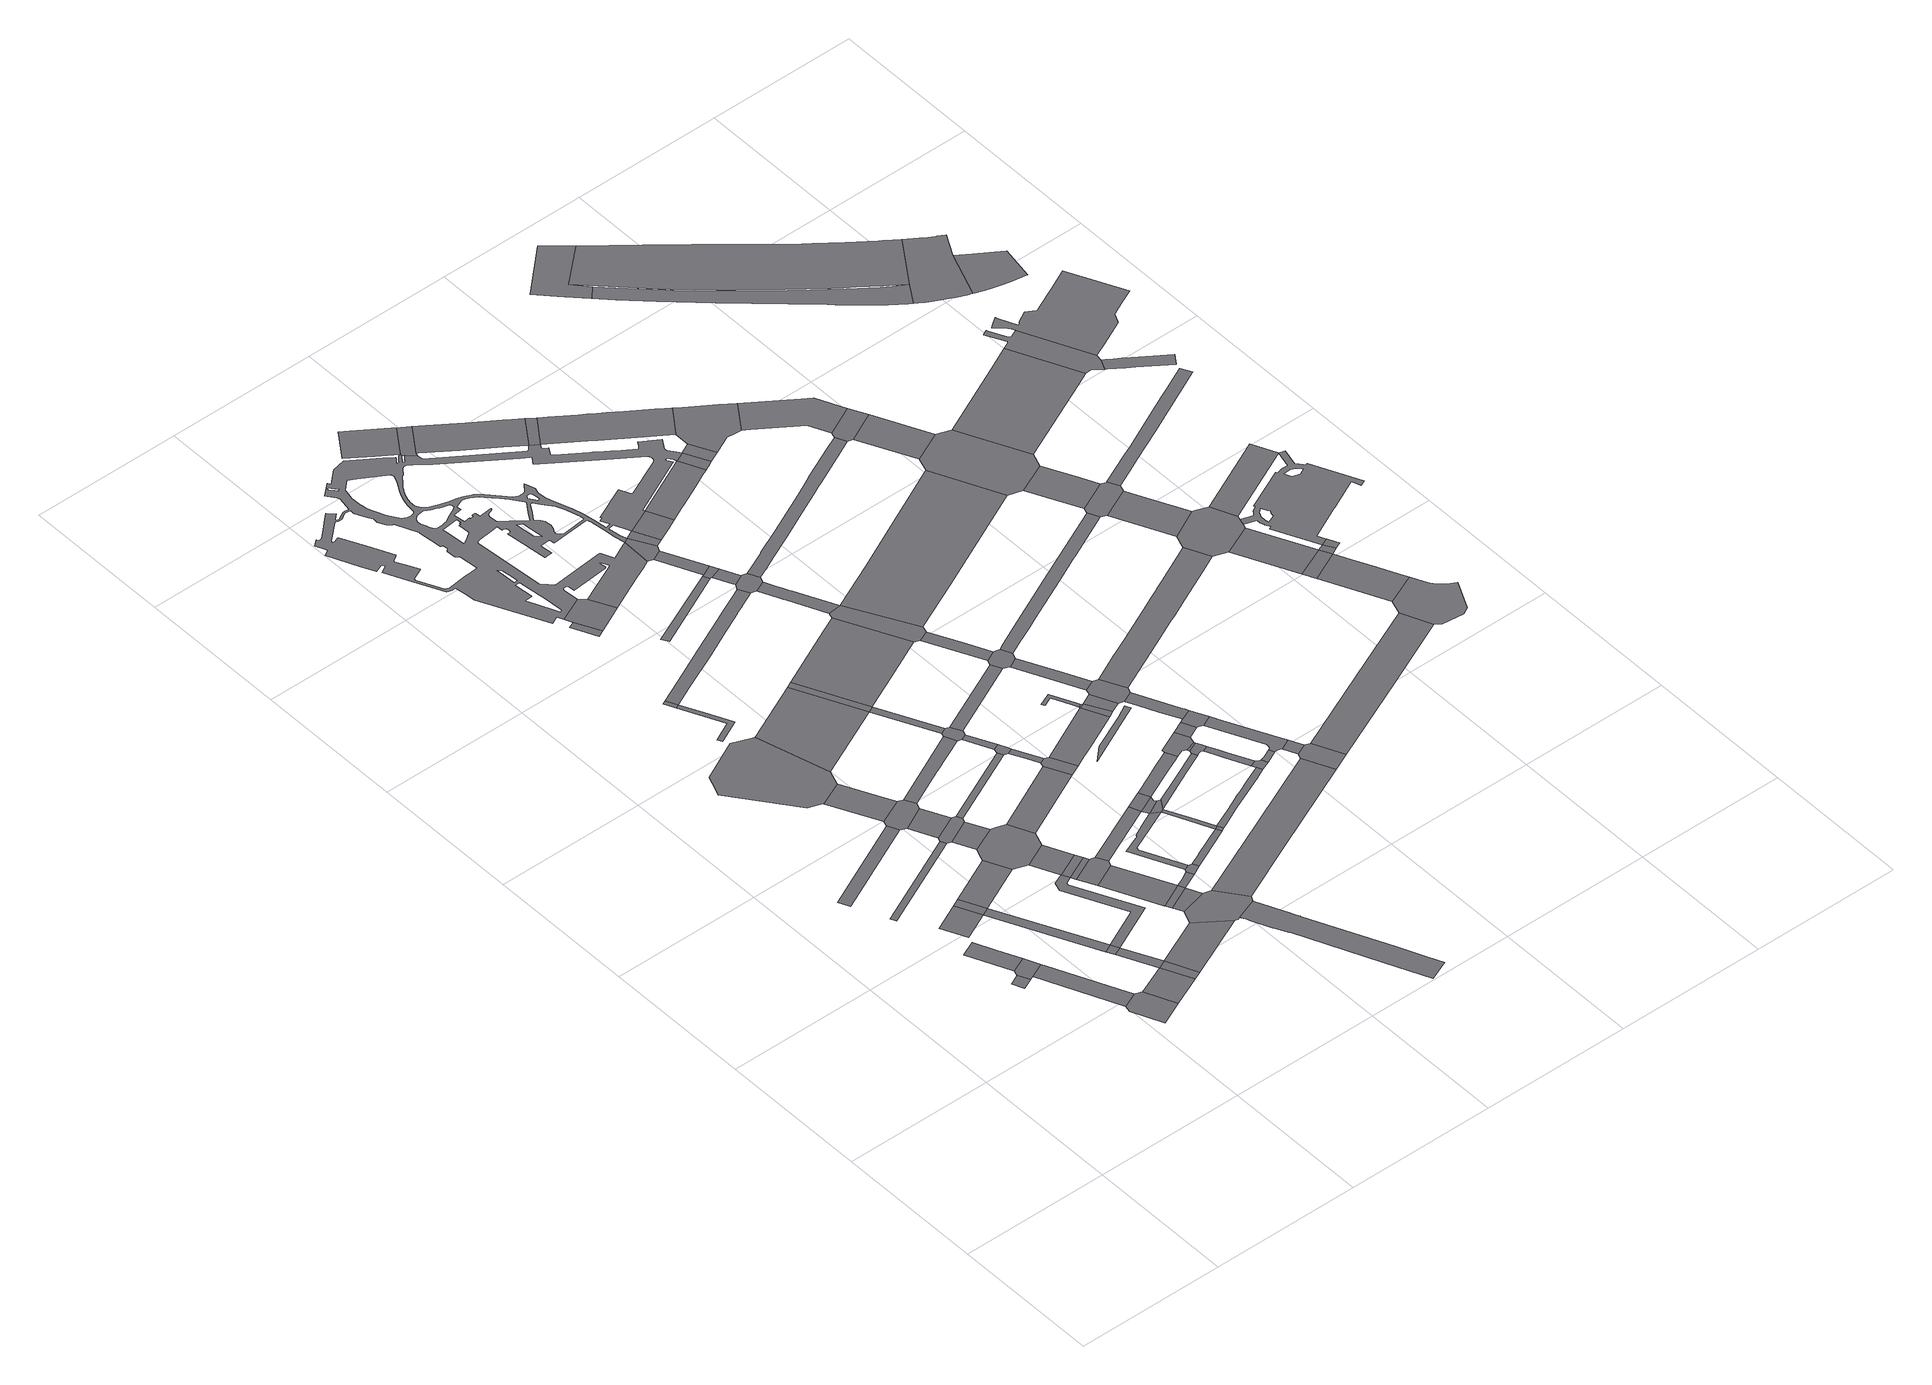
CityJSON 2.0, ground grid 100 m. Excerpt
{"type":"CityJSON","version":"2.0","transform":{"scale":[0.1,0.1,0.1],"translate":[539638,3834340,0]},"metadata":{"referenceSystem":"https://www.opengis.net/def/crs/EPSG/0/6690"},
"CityObjects":{
"road1":{"type":"Road","attributes":{"RoadStructureAttribute.sectionType":"1"},"geometry":[{"type":"MultiSurface","lod":"1","boundaries":[[[0,1,2,3]]]}]},
"road2":{"type":"Road","attributes":{"RoadStructureAttribute.sectionType":"1"},"geometry":[{"type":"MultiSurface","lod":"1","boundaries":[[[4,5,6,7,8]]]}]},
"road3":{"type":"Road","geometry":[{"type":"MultiSurface","lod":"1","boundaries":[[[8,7,9,10,0,3,11,12]]]}]},
"road4":{"type":"Road","attributes":{"RoadStructureAttribute.sectionType":"1"},"geometry":[{"type":"MultiSurface","lod":"1","boundaries":[[[13,14,12,11,15,16]]]}]},
"road5":{"type":"Road","geometry":[{"type":"MultiSurface","lod":"1","boundaries":[[[16,15,17,18,19,20]]]}]},
"road6":{"type":"Road","attributes":{"RoadStructureAttribute.sectionType":"1"},"geometry":[{"type":"MultiSurface","lod":"1","boundaries":[[[21,22,23,24,25]]]}]},
"road7":{"type":"Road","attributes":{"RoadStructureAttribute.sectionType":"1"},"geometry":[{"type":"MultiSurface","lod":"1","boundaries":[[[26,27,28,29,30,31,32]]]}]},
"road8":{"type":"Road","geometry":[{"type":"MultiSurface","lod":"1","boundaries":[[[33,21,25,34]]]}]},
"road9":{"type":"Road","attributes":{"RoadStructureAttribute.sectionType":"1"},"geometry":[{"type":"MultiSurface","lod":"1","boundaries":[[[35,36,37,38]]]}]},
"road10":{"type":"Road","attributes":{"RoadStructureAttribute.sectionType":"1"},"geometry":[{"type":"MultiSurface","lod":"1","boundaries":[[[39,20,19,40]]]}]},
"road11":{"type":"Road","attributes":{"RoadStructureAttribute.sectionType":"1"},"geometry":[{"type":"MultiSurface","lod":"1","boundaries":[[[34,25,41,42]]]}]},
"road12":{"type":"Road","geometry":[{"type":"MultiSurface","lod":"1","boundaries":[[[42,41,43,44]]]}]},
"road13":{"type":"Road","attributes":{"RoadStructureAttribute.sectionType":"1"},"geometry":[{"type":"MultiSurface","lod":"1","boundaries":[[[44,43,39,45]]]}]},
"road14":{"type":"Road","geometry":[{"type":"MultiSurface","lod":"1","boundaries":[[[45,39,40,46]]]}]},
"road15":{"type":"Road","attributes":{"RoadStructureAttribute.sectionType":"1"},"geometry":[{"type":"MultiSurface","lod":"1","boundaries":[[[47,33,34,48]]]}]},
"road16":{"type":"Road","geometry":[{"type":"MultiSurface","lod":"1","boundaries":[[[49,50,51,52,53,54,55,56,57,58,59]]]}]},
"road17":{"type":"Road","attributes":{"RoadStructureAttribute.sectionType":"1"},"geometry":[{"type":"MultiSurface","lod":"1","boundaries":[[[60,61,56,55,62,63]]]}]},
"road18":{"type":"Road","attributes":{"RoadStructureAttribute.sectionType":"1"},"geometry":[{"type":"MultiSurface","lod":"1","boundaries":[[[64,65,66,67,42,44,68,69,70,71]]]}]},
"road19":{"type":"Road","geometry":[{"type":"MultiSurface","lod":"1","boundaries":[[[63,62,26,32,72,73,74,75]]]}]},
"road20":{"type":"Road","attributes":{"RoadStructureAttribute.sectionType":"1"},"geometry":[{"type":"MultiSurface","lod":"1","boundaries":[[[76,45,46,77]]]}]},
"road21":{"type":"Road","attributes":{"RoadStructureAttribute.sectionType":"1"},"geometry":[{"type":"MultiSurface","lod":"1","boundaries":[[[73,72,78,79]]]}]},
"road22":{"type":"Road","geometry":[{"type":"MultiSurface","lod":"1","boundaries":[[[79,78,35,38,80,81,82,83]]]}]},
"road23":{"type":"Road","geometry":[{"type":"MultiSurface","lod":"1","boundaries":[[[84,85,86,87,88]]]}]},
"road24":{"type":"Road","attributes":{"RoadStructureAttribute.sectionType":"1"},"geometry":[{"type":"MultiSurface","lod":"1","boundaries":[[[81,80,89,90]]]}]},
"road25":{"type":"Road","attributes":{"RoadStructureAttribute.sectionType":"1"},"geometry":[{"type":"MultiSurface","lod":"1","boundaries":[[[91,92,93,94,95,88,87,96,97,98]]]}]},
"road26":{"type":"Road","geometry":[{"type":"MultiSurface","lod":"1","boundaries":[[[99,90,89,100,101,47,48,102,103,104,105]]]}]},
"road27":{"type":"Road","attributes":{"RoadStructureAttribute.sectionType":"1"},"geometry":[{"type":"MultiSurface","lod":"1","boundaries":[[[103,102,64,106]]]}]},
"road28":{"type":"Road","geometry":[{"type":"MultiSurface","lod":"1","boundaries":[[[106,64,71,107]]]}]},
"road29":{"type":"Road","attributes":{"RoadStructureAttribute.sectionType":"1"},"geometry":[{"type":"MultiSurface","lod":"1","boundaries":[[[107,71,108,109]]]}]},
"road30":{"type":"Road","geometry":[{"type":"MultiSurface","lod":"1","boundaries":[[[109,108,110,111,112,113,114,115,116]]]}]},
"road31":{"type":"Road","attributes":{"RoadStructureAttribute.sectionType":"1"},"geometry":[{"type":"MultiSurface","lod":"1","boundaries":[[[113,112,111,110,117,118,119]]]}]},
"road32":{"type":"Road","geometry":[{"type":"MultiSurface","lod":"1","boundaries":[[[119,118,120,121]]]}]},
"road33":{"type":"Road","attributes":{"RoadStructureAttribute.sectionType":"1"},"geometry":[{"type":"MultiSurface","lod":"1","boundaries":[[[121,120,122,123]]]}]},
"road34":{"type":"Road","geometry":[{"type":"MultiSurface","lod":"1","boundaries":[[[123,122,76,77,124,125,126,127,128,129]]]}]},
"road35":{"type":"Road","geometry":[{"type":"MultiSurface","lod":"1","boundaries":[[[130,131,132,133]]]}]},
"road36":{"type":"Road","attributes":{"function":"2","RoadStructureAttribute.sectionType":"1"},"geometry":[{"type":"MultiSurface","lod":"1","boundaries":[[[134,59,58,135]]]}]},
"road37":{"type":"Road","attributes":{"RoadStructureAttribute.sectionType":"1"},"geometry":[{"type":"MultiSurface","lod":"1","boundaries":[[[136,137,75,74,138,139,140]]]}]},
"road38":{"type":"Road","attributes":{"RoadStructureAttribute.sectionType":"1"},"geometry":[{"type":"MultiSurface","lod":"1","boundaries":[[[141,142,119,121,143]]]}]},
"road39":{"type":"Road","attributes":{"RoadStructureAttribute.sectionType":"1"},"geometry":[{"type":"MultiSurface","lod":"1","boundaries":[[[144,83,82,145]]]}]},
"road40":{"type":"Road","geometry":[{"type":"MultiSurface","lod":"1","boundaries":[[[146,147,130,133,148,149,150]]]}]},
"road41":{"type":"Road","attributes":{"RoadStructureAttribute.sectionType":"1"},"geometry":[{"type":"MultiSurface","lod":"1","boundaries":[[[151,152,153,154,155,156,157,158,159,160,161,162,163,164,165,166,167,168,169,170,171,126,125]]]}]},
"road42":{"type":"Road","geometry":[{"type":"MultiSurface","lod":"1","boundaries":[[[172,173,141,143,174,175]]]}]},
"road43":{"type":"Road","attributes":{"RoadStructureAttribute.sectionType":"1"},"geometry":[{"type":"MultiSurface","lod":"1","boundaries":[[[176,105,104,177]]]}]},
"road44":{"type":"Road","attributes":{"RoadStructureAttribute.sectionType":"1"},"geometry":[{"type":"MultiSurface","lod":"1","boundaries":[[[178,116,115,179,180]]]}]},
"road45":{"type":"Road","attributes":{"RoadStructureAttribute.sectionType":"1"},"geometry":[{"type":"MultiSurface","lod":"1","boundaries":[[[181,182,183,184,185,186,173,172,187,188,189,190,191]]]}]},
"road46":{"type":"Road","attributes":{"RoadStructureAttribute.sectionType":"1"},"geometry":[{"type":"MultiSurface","lod":"1","boundaries":[[[192,193,194,195,196,197,198,199,84,88,200,201,202,203,204,205,206,207,208,209,210]]]}]},
"road47":{"type":"Road","geometry":[{"type":"MultiSurface","lod":"1","boundaries":[[[211,134,135,212]]]}]},
"road48":{"type":"Road","attributes":{"RoadStructureAttribute.sectionType":"1"},"geometry":[{"type":"MultiSurface","lod":"1","boundaries":[[[212,135,213,214]]]}]},
"road49":{"type":"Road","attributes":{"RoadStructureAttribute.sectionType":"1"},"geometry":[{"type":"MultiSurface","lod":"1","boundaries":[[[215,216,217,175,174,218,219]]]}]},
"road50":{"type":"Road","geometry":[{"type":"MultiSurface","lod":"1","boundaries":[[[220,214,213,221,136,140,222,223,224,225,226,227]]]}]},
"road51":{"type":"Road","attributes":{"RoadStructureAttribute.sectionType":"1"},"geometry":[{"type":"MultiSurface","lod":"1","boundaries":[[[224,223,228,229]]]}]},
"road52":{"type":"Road","geometry":[{"type":"MultiSurface","lod":"1","boundaries":[[[230,229,228,144,145,231,232]]]}]},
"road53":{"type":"Road","attributes":{"RoadStructureAttribute.sectionType":"1"},"geometry":[{"type":"MultiSurface","lod":"1","boundaries":[[[233,234,235,236]]]}]},
"road54":{"type":"Road","attributes":{"RoadStructureAttribute.sectionType":"1"},"geometry":[{"type":"MultiSurface","lod":"1","boundaries":[[[237,232,231,238,239,240,241]]]}]},
"road55":{"type":"Road","geometry":[{"type":"MultiSurface","lod":"1","boundaries":[[[242,243,244,178,180,245]]]}]},
"road56":{"type":"Road","attributes":{"RoadStructureAttribute.sectionType":"1"},"geometry":[{"type":"MultiSurface","lod":"1","boundaries":[[[246,245,180,181,247]]]}]},
"road57":{"type":"Road","geometry":[{"type":"MultiSurface","lod":"1","boundaries":[[[241,240,176,177,248,249]]]}]},
"road58":{"type":"Road","geometry":[{"type":"MultiSurface","lod":"1","boundaries":[[[247,181,191,250,251]]]}]},
"road59":{"type":"Road","attributes":{"RoadStructureAttribute.sectionType":"1"},"geometry":[{"type":"MultiSurface","lod":"1","boundaries":[[[252,250,191,253,254,215,255]]]}]},
"road60":{"type":"Road","geometry":[{"type":"MultiSurface","lod":"1","boundaries":[[[255,215,219,256]]]}]},
"road61":{"type":"Road","attributes":{"function":"2","RoadStructureAttribute.sectionType":"1"},"geometry":[{"type":"MultiSurface","lod":"1","boundaries":[[[257,258,211,212,259,260,261]]]}]},
"road62":{"type":"Road","attributes":{"RoadStructureAttribute.sectionType":"1"},"geometry":[{"type":"MultiSurface","lod":"1","boundaries":[[[262,263,264,265,266,267,268,269,270,271,272,273,274,275,276,277,278,279,280,281,282,283,284,285,286,287,288,289,290,291,292,293,294,295,296,297,298,299,300,301,302,303,304,305,306,307,308,309,310,311,312,313,314,315,316,317,318,319,320,321,322,323,324,325,326,327,328,329,330,331,332,333,334,335,336,337,338,339,340,341,342,343,344,345,346,347,348,349,350,351,352,353,354,355,356,357,358,359,360,361,362,363,364,365,366,367,368,369,370,371,372,373,147,146,374,375,376,377,378,379,380,381,382,383,384,385,386,387,388,150,149,389,390,391,392,393],[394,395,396,397,398,399,400,401,402,403],[404,405,406,407,408,409,410,411,412,413,414,415],[416,417,418,419,420,421,422,423],[424,425,426,427,428,429,430,431,432],[433,434,435,436,437,438,439,440,441,442,443,444,445,446],[447,448,449,450,451,452,453,454,455,456,457,458,459,460,461],[462,463,464,465,466,467,468,469,470,471,472,473,474,475,476,477,478,479,480,481,482,483,484,485],[486,487,488,489,490,491,492,493,494,495,496,497,498,499,500,501,502,503,504,505,506,507],[508,509,510,511,512,513,514,515,516,517,518,519,520,521,522,523,524,525,526,527,528,529,530,531,532,533,534,535,536,537,538,539,540,541,542,543,544],[545,546,547,548,549,550,551,552,553,554,555,556,557,558,559,560,561,562,563,564,565,566,567,568,569,570,571,572,573],[574,575,576,577,578,579,580,581,582,583,584,585,586,587,588,589,590,591,592,593,594,595,596,597,598,599,600,601,602,603,604,605,606,607,608,609,610,611,612,613,614,615,616,617,618],[619,620,621,622,623,624,625,626,627,628,629,630,631,632,633,634,635,636,637,638,639,640,641,642,643,644,645,646,647,648,649,650,651,652,653,654,655,393],[656,657,658,659,660,661,662,663,664,665,666,667,668,669,670,671,672,673,674,675,676,677,678,679,680,681,682,683,684,685,686,687,688,689,690,691,692,693,694,695,696,697,698,699,700,701,702,703,704,705,706,707,708,709,710,711,712,713,714,715,716,717,718,719,720,721]]]}]},
"road63":{"type":"Road","attributes":{"RoadStructureAttribute.sectionType":"1"},"geometry":[{"type":"MultiSurface","lod":"1","boundaries":[[[722,723,724,725,726,317,727]]]}]},
"road64":{"type":"Road","attributes":{"RoadStructureAttribute.sectionType":"1"},"geometry":[{"type":"MultiSurface","lod":"1","boundaries":[[[728,729,129,128,730,731]]]}]},
"road65":{"type":"Road","attributes":{"RoadStructureAttribute.sectionType":"1"},"geometry":[{"type":"MultiSurface","lod":"1","boundaries":[[[732,227,226,733]]]}]},
"road66":{"type":"Road","attributes":{"RoadStructureAttribute.sectionType":"1"},"geometry":[{"type":"MultiSurface","lod":"1","boundaries":[[[734,735,736,242,245,737,738,739]]]}]},
"road67":{"type":"Road","geometry":[{"type":"MultiSurface","lod":"1","boundaries":[[[262,393,392,740,741,742]]]}]},
"road68":{"type":"Road","attributes":{"RoadStructureAttribute.sectionType":"1"},"geometry":[{"type":"MultiSurface","lod":"1","boundaries":[[[743,744,251,250,745,746,747]]]}]},
"road69":{"type":"Road","attributes":{"RoadStructureAttribute.sectionType":"1"},"geometry":[{"type":"MultiSurface","lod":"1","boundaries":[[[748,249,248,749,750,751,752]]]}]},
"road70":{"type":"Road","attributes":{"RoadStructureAttribute.sectionType":"1"},"geometry":[{"type":"MultiSurface","lod":"1","boundaries":[[[753,741,740,754,755,756]]]}]},
"road71":{"type":"Road","geometry":[{"type":"MultiSurface","lod":"1","boundaries":[[[727,317,316,302,301,757,758,759]]]}]},
"road72":{"type":"Road","geometry":[{"type":"MultiSurface","lod":"1","boundaries":[[[756,755,233,236,760,761]]]}]},
"road73":{"type":"Road","attributes":{"RoadStructureAttribute.sectionType":"1"},"geometry":[{"type":"MultiSurface","lod":"1","boundaries":[[[762,761,760,763,764,765]]]}]},
"road74":{"type":"Road","geometry":[{"type":"MultiSurface","lod":"1","boundaries":[[[266,262,742,766]]]}]},
"road75":{"type":"Road","geometry":[{"type":"MultiSurface","lod":"1","boundaries":[[[767,765,764,192,210,768,769,770,771,772]]]}]},
"road76":{"type":"Road","attributes":{"RoadStructureAttribute.sectionType":"1"},"geometry":[{"type":"MultiSurface","lod":"1","boundaries":[[[773,774,775,776,777,778,255,256,779,780,781,782]]]}]},
"road77":{"type":"Road","attributes":{"RoadStructureAttribute.sectionType":"1"},"geometry":[{"type":"MultiSurface","lod":"1","boundaries":[[[783,784,785,786,787,788,789,769,768,790,791,792,793,794]]]}]},
"road78":{"type":"Road","attributes":{"RoadStructureAttribute.sectionType":"1"},"geometry":[{"type":"MultiSurface","lod":"1","boundaries":[[[795,796,797,798,799,800]]]}]},
"road79":{"type":"Road","geometry":[{"type":"MultiSurface","lod":"1","boundaries":[[[267,266,766,801,802]]]}]},
"road80":{"type":"Road","attributes":{"RoadStructureAttribute.sectionType":"1"},"geometry":[{"type":"MultiSurface","lod":"1","boundaries":[[[803,804,805,806,807,808,809,810]]]}]},
"road81":{"type":"Road","geometry":[{"type":"MultiSurface","lod":"1","boundaries":[[[794,793,811,812,257,261,813,814,815,816,817]]]}]},
"road82":{"type":"Road","attributes":{"RoadStructureAttribute.sectionType":"1"},"geometry":[{"type":"MultiSurface","lod":"1","boundaries":[[[818,819,820,821,810,809,822,823,824,825,826]]]}]},
"road83":{"type":"Road","attributes":{"RoadStructureAttribute.sectionType":"1"},"geometry":[{"type":"MultiSurface","lod":"1","boundaries":[[[827,828,829,830,759,758,831,832,833,834,295,835]]]}]},
"road84":{"type":"Road","attributes":{"RoadStructureAttribute.sectionType":"1"},"geometry":[{"type":"MultiSurface","lod":"1","boundaries":[[[836,826,748,752,837]]]}]},
"road85":{"type":"Road","geometry":[{"type":"MultiSurface","lod":"1","boundaries":[[[838,839,734,739,840,841,842,843,844]]]}]},
"road86":{"type":"Road","attributes":{"RoadStructureAttribute.sectionType":"1"},"geometry":[{"type":"MultiSurface","lod":"1","boundaries":[[[845,815,814,846,847]]]}]},
"road87":{"type":"Road","attributes":{"RoadStructureAttribute.sectionType":"1"},"geometry":[{"type":"MultiSurface","lod":"1","boundaries":[[[843,842,848,849]]]}]},
"road88":{"type":"Road","geometry":[{"type":"MultiSurface","lod":"1","boundaries":[[[850,849,848,743,747,851,852,853,854]]]}]},
"road89":{"type":"Road","attributes":{"RoadStructureAttribute.sectionType":"1"},"geometry":[{"type":"MultiSurface","lod":"1","boundaries":[[[855,836,837,856]]]}]},
"road90":{"type":"Road","geometry":[{"type":"MultiSurface","lod":"1","boundaries":[[[857,858,847,846,859,860,861,732,733,862,863,864,865,866,867,868]]]}]},
"road91":{"type":"Road","attributes":{"RoadStructureAttribute.sectionType":"1"},"geometry":[{"type":"MultiSurface","lod":"1","boundaries":[[[869,870,854,853,871,872,873,874]]]}]},
"road92":{"type":"Road","attributes":{"RoadStructureAttribute.sectionType":"1"},"geometry":[{"type":"MultiSurface","lod":"1","boundaries":[[[875,864,863,876,877,878,879]]]}]},
"road93":{"type":"Road","geometry":[{"type":"MultiSurface","lod":"1","boundaries":[[[880,881,874,873,773,782,882,883]]]}]},
"road94":{"type":"Road","attributes":{"RoadStructureAttribute.sectionType":"1"},"geometry":[{"type":"MultiSurface","lod":"1","boundaries":[[[884,838,844,885]]]}]},
"road95":{"type":"Road","geometry":[{"type":"MultiSurface","lod":"1","boundaries":[[[879,878,886,855,856,887,888,889,890]]]}]},
"road96":{"type":"Road","attributes":{"RoadStructureAttribute.sectionType":"1"},"geometry":[{"type":"MultiSurface","lod":"1","boundaries":[[[891,892,883,882,893,894]]]}]},
"road97":{"type":"Road","attributes":{"RoadStructureAttribute.sectionType":"1"},"geometry":[{"type":"MultiSurface","lod":"1","boundaries":[[[895,896,897,888,887,898,899,900,901]]]}]},
"road98":{"type":"Road","geometry":[{"type":"MultiSurface","lod":"1","boundaries":[[[835,295,294,902]]]}]},
"road99":{"type":"Road","geometry":[{"type":"MultiSurface","lod":"1","boundaries":[[[903,901,900,884,885,904,905,906]]]}]},
"road100":{"type":"Road","attributes":{"RoadStructureAttribute.sectionType":"1"},"geometry":[{"type":"MultiSurface","lod":"1","boundaries":[[[274,907,267,802,908,909,910,911,912,913]]]}]},
"road101":{"type":"Road","attributes":{"RoadStructureAttribute.sectionType":"1"},"geometry":[{"type":"MultiSurface","lod":"1","boundaries":[[[914,915,916,906,905,917,918,919,891,894,920,921,922,923]]]}]},
"road102":{"type":"Road","geometry":[{"type":"MultiSurface","lod":"1","boundaries":[[[924,923,922,921,925,926]]]}]},
"road103":{"type":"Road","geometry":[{"type":"MultiSurface","lod":"1","boundaries":[[[926,925,728,731,927,928,929]]]}]},
"road104":{"type":"Road","attributes":{"RoadStructureAttribute.sectionType":"1"},"geometry":[{"type":"MultiSurface","lod":"1","boundaries":[[[930,931,932,933,934,935,936,937,938,902,294,939,940,941,942,943,944]]]}]},
"road105":{"type":"Road","attributes":{"RoadStructureAttribute.sectionType":"1"},"geometry":[{"type":"MultiSurface","lod":"1","boundaries":[[[945,946,947,948,949,950,951,952,953,954,955,772,771,956,957,958,959,960,961,962,963,964,965]]]}]},
"road106":{"type":"Road","geometry":[{"type":"MultiSurface","lod":"1","boundaries":[[[275,274,913,966,967,968]]]}]},
"road107":{"type":"Road","attributes":{"RoadStructureAttribute.sectionType":"1"},"geometry":[{"type":"MultiSurface","lod":"1","boundaries":[[[969,275,968,970]]]}]},
"road108":{"type":"Road","attributes":{"function":"2","RoadStructureAttribute.sectionType":"1"},"geometry":[{"type":"MultiSurface","lod":"1","boundaries":[[[971,972,973,974,794,817,975,976,977,978]]]}]},
"road109":{"type":"Road","attributes":{"RoadStructureAttribute.sectionType":"1"},"geometry":[{"type":"MultiSurface","lod":"1","boundaries":[[[979,980,981,982,983,868,867,984,985,986,987,988,989,990,991,992,993]]]}]},
"road110":{"type":"Road","attributes":{"RoadStructureAttribute.sectionType":"1"},"geometry":[{"type":"MultiSurface","lod":"1","boundaries":[[[994,995,996,997,998,999,1000,1001,1002,1003,890,889,1004,1005,1006,1007,1008,1009,1010]]]}]},
"road111":{"type":"Road","geometry":[{"type":"MultiSurface","lod":"1","boundaries":[[[1011,1012,1013,944,943,1014,1015,969,970,1016,1017,1018,1019,1020]]]}]},
"road112":{"type":"Road","attributes":{"RoadStructureAttribute.sectionType":"1"},"geometry":[{"type":"MultiSurface","lod":"1","boundaries":[[[1021,1022,929,928,1023,1024]]]}]},
"road113":{"type":"Road","attributes":{"RoadStructureAttribute.sectionType":"1"},"geometry":[{"type":"MultiSurface","lod":"1","boundaries":[[[1025,1026,1020,1019,1027,1028,1029,1030]]]}]},
"road114":{"type":"Road","geometry":[{"type":"MultiSurface","lod":"1","boundaries":[[[1030,1029,1031,945,965,1032,1033,1034]]]}]},
"road115":{"type":"Road","attributes":{"RoadStructureAttribute.sectionType":"1"},"geometry":[{"type":"MultiSurface","lod":"1","boundaries":[[[1034,1033,1035,1036]]]}]},
"road116":{"type":"Road","geometry":[{"type":"MultiSurface","lod":"1","boundaries":[[[1036,1035,971,978,1037,1038,1039,1040,1041]]]}]},
"road117":{"type":"Road","geometry":[{"type":"MultiSurface","lod":"1","boundaries":[[[1042,1043,1044,1045,1046,1047,1048,1049,1050,1051,1052]]]}]},
"road118":{"type":"Road","attributes":{"function":"3","RoadStructureAttribute.sectionType":"1"},"geometry":[{"type":"MultiSurface","lod":"1","boundaries":[[[1053,1038,1037,1054,1055,1056]]]}]},
"road119":{"type":"Road","geometry":[{"type":"MultiSurface","lod":"1","boundaries":[[[1057,1058,1056,1055,1059,1060,979,993,1061,1062,1063,1064,1065,1066,1067]]]}]},
"road120":{"type":"Road","attributes":{"function":"3","RoadStructureAttribute.sectionType":"1"},"geometry":[{"type":"MultiSurface","lod":"1","boundaries":[[[1068,1069,1070,1063,1062,1071,1072]]]}]},
"road121":{"type":"Road","geometry":[{"type":"MultiSurface","lod":"1","boundaries":[[[1073,1074,1072,1071,1075,1076,994,1010,1077,1078,1079,1080,1081,1082,1083]]]}]},
"road122":{"type":"Road","attributes":{"function":"3","RoadStructureAttribute.sectionType":"1"},"geometry":[{"type":"MultiSurface","lod":"1","boundaries":[[[1078,1077,1084,1085]]]}]},
"road123":{"type":"Road","geometry":[{"type":"MultiSurface","lod":"1","boundaries":[[[1085,1084,1086,1087,1088,1089]]]}]},
"road124":{"type":"Road","attributes":{"function":"3","RoadStructureAttribute.sectionType":"1"},"geometry":[{"type":"MultiSurface","lod":"1","boundaries":[[[1090,1091,1092,1093,1089,1088,1094,1095]]]}]},
"road125":{"type":"Road","geometry":[{"type":"MultiSurface","lod":"1","boundaries":[[[1096,1097,1098,1099,1095,1094,1021,1024,1100,1101,1102,1103]]]}]},
"road126":{"type":"Road","attributes":{"RoadStructureAttribute.sectionType":"1"},"geometry":[{"type":"MultiSurface","lod":"1","boundaries":[[[1104,1085,1089,1105]]]}]},
"road127":{"type":"Road","attributes":{"function":"1","RoadStructureAttribute.sectionType":"7"},"geometry":[{"type":"MultiSurface","lod":"1","boundaries":[[[1106,1107,1108,1109,1110,1111,1112,1113,1114,1115,1116,1117,1118,1119,1120,1121,1049,1048,1122,1123,1124,1125,1126,1127,1128,1129,1130,1131,1132,1133,1134,1135,1136,1137,1138]]]}]},
"road128":{"type":"Road","geometry":[{"type":"MultiSurface","lod":"1","boundaries":[[[1139,1104,1105,1140]]]}]},
"road129":{"type":"Road","attributes":{"function":"2","RoadStructureAttribute.sectionType":"1"},"geometry":[{"type":"MultiSurface","lod":"1","boundaries":[[[1141,1142,1041,1040,1039,1143,1144,1145]]]}]},
"road130":{"type":"Road","attributes":{"function":"1","RoadStructureAttribute.sectionType":"7"},"geometry":[{"type":"MultiSurface","lod":"1","boundaries":[[[1146,1147,1148,1149,1150,1151,1152,1153,1154,1155,1156,1157,1158,1159,1052,1051,1160,1161,1162,1163,1164,1165,1166,1167,1168,1169,1170,1171,1172,1173,1174,1175,1176,1177,1178,1179,1180,1138,1181]]]}]},
"road131":{"type":"Road","attributes":{"RoadStructureAttribute.sectionType":"1"},"geometry":[{"type":"MultiSurface","lod":"1","boundaries":[[[1182,1183,1083,1082,1184]]]}]},
"road132":{"type":"Road","geometry":[{"type":"MultiSurface","lod":"1","boundaries":[[[1185,1186,1187,1188,1189,1190,1191,1192,1193,1194,1195,1196,1197,1198,1184,1199,1200,1201,1202,1203,1204,1205,1206,1207,1208,1209,1210,1211,1212,1213,1081,1080,1214,1215,1216,1217,1218,1219,1104,1139,1220,1221],[1222,1223,1224,1225,1226,1227,1228,1229],[1230,1231,1232,1233,1234,1235,1236,1237,1238,1239,1240,1241]]]}]},
"road133":{"type":"Road","attributes":{"RoadStructureAttribute.sectionType":"1"},"geometry":[{"type":"MultiSurface","lod":"1","boundaries":[[[1242,1243,1244,1245,1246,1247,1067,1066,1248,1249,1250,1251]]]}]},
"road134":{"type":"Road","geometry":[{"type":"MultiSurface","lod":"1","boundaries":[[[1252,1253,1254,1255,1256,1257,1258,1259,1260,1261,1262,1263,1264,1265,1141,1145,1266,1267,1268,1269,1270]]]}]},
"road135":{"type":"Road","attributes":{"RoadStructureAttribute.sectionType":"1"},"geometry":[{"type":"MultiSurface","lod":"1","boundaries":[[[1271,1272,1273,1274,1275,1268,1267,1276,1277,1278,1279,1280,1281]]]}]},
"road136":{"type":"Road","geometry":[{"type":"MultiSurface","lod":"1","boundaries":[[[1282,1283,1284,1285,1286,1181,1138,1137,1287,1288,1289,1290,1291,1292,1293,1294,1295,1296,1297,1298,1299,1300]]]}]},
"road137":{"type":"Road","geometry":[{"type":"MultiSurface","lod":"1","boundaries":[[[1301,1302,1303,1304,1305,1306,1307,1308,1309,1310,1311,1312,1313,1314,1315,1316,1317,1318,1319,1320,1321,1322,1323,1324,1325,1326,1327,1270,1269,1328,1329,1330,1331,1332,1333,1334,1335,1336]]]}]},
"road138":{"type":"Road","geometry":[{"type":"MultiSurface","lod":"1","boundaries":[[[1337,1338,1299,1298,1339,1340,1341,1342,1343,1344,1345,1346,1347,1348,1349]]]}]}
},
"vertices":[
[706,1553,0],[635,1520,0],[669,1445,0],[741,1478,0],
[748,1793,0],[689,1922,0],[587,1874,0],[717,1590,0],[819,1637,0],
[715,1585,0],[713,1577,0],[764,1489,0],[865,1535,0],
[1040,1153,0],[874,1516,0],[1002,963,0],[1105,1009,0],
[990,916,0],[1081,715,0],[1242,788,0],[1151,988,0],
[807,2218,0],[624,2130,0],[703,1967,0],[783,2005,0],[885,2055,0],
[948,2960,0],[578,2782,0],[331,2664,0],[366,2592,0],[592,2700,0],[612,2710,0],[983,2886,0],
[860,2243,0],[938,2080,0],
[1094,2669,0],[466,2368,0],[485,2333,0],[1112,2631,0],
[1352,1079,0],[1443,878,0],
[1210,1375,0],[1264,1401,0],
[1235,1323,0],[1288,1348,0],
[1408,1104,0],
[1498,903,0],
[1172,2394,0],[1251,2231,0],
[724,4045,0],[454,3913,0],[415,3813,0],[399,3771,0],[707,3364,0],[800,3331,0],[801,3329,0],[963,3405,0],[964,3408,0],[997,3503,0],[863,3993,0],
[1091,3142,0],[978,3376,0],[960,2998,0],[1124,3075,0],
[1432,2017,0],[1360,1986,0],[1341,1926,0],[1532,1530,0],[1612,1503,0],[1405,1928,0],[1409,1944,0],[1456,1968,0],
[1022,2869,0],[1183,2952,0],[1197,2991,0],[1162,3062,0],
[1720,1246,0],[1927,1098,0],
[1105,2698,0],[1267,2775,0],
[1140,2624,0],[1301,2702,0],[1315,2730,0],[1297,2766,0],
[677,4550,0],[662,4543,0],[649,4537,0],[683,4465,0],[711,4478,0],
[1207,2484,0],[1371,2561,0],
[856,4162,0],[859,4164,0],[858,4166,0],[820,4246,0],[777,4335,0],[819,4181,0],[689,4118,0],[703,4088,0],
[1416,2547,0],[1190,2440,0],[1189,2438,0],[1345,2199,0],[1508,2276,0],[1542,2371,0],[1467,2531,0],
[1594,2094,0],
[1618,2045,0],
[1471,1935,0],[1634,2012,0],
[1529,1816,0],[1565,1833,0],[1567,1834,0],[1692,1894,0],[1705,1929,0],[1706,1930,0],[1670,2003,0],
[1705,1448,0],[1706,1446,0],[1869,1524,0],
[1726,1404,0],[1889,1482,0],
[1757,1339,0],[1936,1384,0],
[1945,1092,0],[1965,1101,0],[2107,1152,0],[2107,1154,0],[2123,1187,0],[1989,1369,0],
[704,5377,0],[660,5356,0],[739,5194,0],[783,5215,0],
[1269,4187,0],[1485,3736,0],
[1671,3307,0],[1422,3187,0],[1452,3113,0],[1456,3115,0],[1705,3233,0],
[1979,1576,0],[1922,1548,0],[1999,1534,0],
[1811,3013,0],[1830,2975,0],
[845,5503,0],[681,5425,0],[915,5279,0],[966,5304,0],[890,5466,0],
[1969,1091,0],[1982,1064,0],[1985,1057,0],[1991,1043,0],[2049,914,0],[2052,909,0],[2093,824,0],[2095,826,0],[2339,285,0],[2461,9,0],[2551,49,0],[2594,68,0],[2550,166,0],[2472,345,0],[2227,885,0],[2230,886,0],[2216,911,0],[2194,959,0],[2186,977,0],[2121,1119,0],[2113,1139,0],
[2026,1609,0],[1989,1598,0],[2067,1567,0],[2049,1606,0],
[1935,2759,0],[2012,2598,0],
[2080,2192,0],[2110,2118,0],[2113,2120,0],
[2136,2075,0],[2036,2026,0],[1962,1990,0],[1960,1978,0],[1833,1924,0],[1834,1922,0],[1893,1890,0],[1895,1900,0],[1896,1907,0],[2053,1980,0],[2194,2045,0],
[1578,4979,0],[1538,4960,0],[1491,4938,0],[1417,4903,0],[1392,4891,0],[1326,4860,0],[1083,4744,0],[894,4653,0],[842,4540,0],[1105,4664,0],[1308,4762,0],[1403,4807,0],[1427,4819,0],[1436,4823,0],[1461,4835,0],[1509,4858,0],[1525,4866,0],[1573,4888,0],[1617,4909,0],
[1308,4206,0],[1524,3755,0],
[1679,3335,0],[1718,3353,0],
[2335,1737,0],[2128,1642,0],[2126,1641,0],[2129,1597,0],[2351,1702,0],
[1744,3343,0],[1671,3308,0],[1707,3232,0],[1733,3225,0],[1770,3240,0],[1780,3267,0],[1781,3272,0],[1746,3343,0],
[1819,3044,0],[1856,3061,0],
[1885,2999,0],[1856,2967,0],[1892,2985,0],
[1502,5189,0],[986,4950,0],[1014,4905,0],[1521,5148,0],
[1915,2936,0],[1879,2919,0],[1903,2870,0],[1942,2787,0],[1979,2804,0],
[2196,2246,0],[2177,2237,0],[2169,2234,0],[2229,2174,0],
[2222,2145,0],[2232,2127,0],
[2085,2633,0],[2008,2794,0],
[2214,2055,0],[2257,2120,0],
[2285,1902,0],[2264,1892,0],[2328,1751,0],[2355,1752,0],
[2373,1713,0],
[1829,4454,0],[1723,4405,0],[1541,3763,0],[1758,3867,0],[2048,4006,0],
[1384,5701,0],[1368,5748,0],[1355,5826,0],[1394,5836,0],[1443,5730,0],[1606,5807,0],[1600,5821,0],[1988,6007,0],[1965,6044,0],[1967,6054,0],[1982,6052,0],[2002,6022,0],[2010,6000,0],[2074,6031,0],[2044,6073,0],[2022,6105,0],[2019,6123,0],[2061,6188,0],[1943,6261,0],[1928,6236,0],[1911,6214,0],[1803,6288,0],[1782,6302,0],[1722,6344,0],[1699,6362,0],[1684,6371,0],[1520,6487,0],[1508,6498,0],[1505,6505,0],[1532,6550,0],[1507,6570,0],[1500,6579,0],[1516,6603,0],[1462,6640,0],[1437,6611,0],[1424,6609,0],[1404,6624,0],[939,6944,0],[933,6956,0],[931,6979,0],[878,7031,0],[864,7013,0],[859,7007,0],[858,7006,0],[848,6993,0],[838,6990,0],[833,6993,0],[833,6998,0],[835,7003,0],[839,7008,0],[846,7016,0],[849,7021,0],[852,7026,0],[853,7027,0],[865,7043,0],[865,7054,0],[850,7050,0],[847,7047,0],[836,7033,0],[825,7019,0],[818,7010,0],[810,7010,0],[805,7007,0],[803,7012,0],[805,7020,0],[807,7022,0],[825,7044,0],[832,7053,0],[774,7093,0],[588,7220,0],[499,7202,0],[412,7121,0],[400,7142,0],[321,7071,0],[365,7016,0],[371,6996,0],[354,6898,0],[329,6903,0],[312,6903,0],[279,6887,0],[259,6874,0],[239,6879,0],[239,6887,0],[275,6920,0],[233,6961,0],[197,6926,0],[154,6886,0],[95,6832,0],[80,6818,0],[63,6815,0],[48,6829,0],[12,6797,0],[41,6737,0],[41,6722,0],[34,6715,0],[4,6700,0],[99,6497,0],[139,6411,0],[191,6434,0],[204,6414,0],[199,6407,0],[157,6386,0],[213,6269,0],[328,6030,0],[358,6018,0],[383,6018,0],[388,6004,0],[396,5949,0],[402,5876,0],[552,5563,0],[609,5443,0],[661,5469,0],[841,5555,0],[837,5608,0],[839,5618,0],[847,5623,0],[869,5623,0],[874,5619,0],[880,5571,0],[1129,5594,0],[1137,5601,0],[1131,5646,0],[1139,5651,0],[1164,5596,0],[1156,5592,0],[1154,5591,0],[967,5503,0],[1068,5352,0],[1221,5425,0],[1291,5457,0],[1344,5482,0],[1352,5686,0],[418,7061,0],[410,7057,0],[405,7053,0],[392,7069,0],[370,7096,0],[370,7106,0],[376,7106,0],[380,7106,0],[389,7094,0],[402,7079,0],[1182,6302,0],[1175,6314,0],[1184,6331,0],[1185,6331,0],[1186,6332,0],[1200,6334,0],[1215,6322,0],[1217,6302,0],[1220,6272,0],[1218,6267,0],[1205,6267,0],[1199,6276,0],[656,5976,0],[675,5957,0],[676,5956,0],[682,5908,0],[690,5842,0],[674,5841,0],[667,5841,0],[660,5924,0],[1018,6153,0],[1023,6108,0],[1033,6025,0],[997,6057,0],[994,6090,0],[993,6100,0],[990,6123,0],[984,6187,0],[1016,6170,0],[651,6377,0],[646,6428,0],[689,6433,0],[754,6440,0],[759,6410,0],[746,6409,0],[749,6399,0],[734,6399,0],[737,6357,0],[739,6330,0],[740,6317,0],[692,6285,0],[668,6269,0],[660,6269,0],[616,5681,0],[666,5686,0],[669,5686,0],[655,5816,0],[674,5818,0],[687,5819,0],[702,5684,0],[703,5673,0],[707,5636,0],[712,5589,0],[715,5557,0],[720,5504,0],[713,5492,0],[706,5489,0],[642,5626,0],[613,6471,0],[598,6500,0],[594,6511,0],[580,6545,0],[580,6570,0],[590,6590,0],[609,6608,0],[632,6613,0],[651,6615,0],[664,6616,0],[700,6596,0],[730,6584,0],[749,6576,0],[760,6572,0],[787,6562,0],[805,6557,0],[812,6550,0],[813,6533,0],[798,6520,0],[747,6494,0],[698,6469,0],[686,6466,0],[661,6459,0],[628,6461,0],[1246,6162,0],[1272,6102,0],[1274,6096,0],[1300,6010,0],[1301,5999,0],[1303,5985,0],[1296,5980,0],[1141,5964,0],[1121,5973,0],[1108,5991,0],[1110,6011,0],[1123,6033,0],[1123,6035,0],[1130,6063,0],[1127,6099,0],[1127,6106,0],[1101,6141,0],[1084,6158,0],[1115,6205,0],[1155,6266,0],[1168,6269,0],[1197,6229,0],[920,6281,0],[916,6324,0],[915,6341,0],[922,6356,0],[942,6364,0],[946,6366,0],[962,6374,0],[965,6388,0],[921,6383,0],[876,6377,0],[872,6414,0],[869,6416,0],[842,6412,0],[843,6400,0],[824,6397,0],[823,6406,0],[781,6401,0],[771,6477,0],[774,6477,0],[854,6488,0],[853,6493,0],[832,6490,0],[828,6519,0],[860,6533,0],[883,6541,0],[905,6536,0],[930,6526,0],[973,6499,0],[1013,6457,0],[1020,6450,0],[1054,6415,0],[1089,6373,0],[1141,6301,0],[1145,6296,0],[1100,6227,0],[1064,6170,0],[1028,6198,0],[713,6961,0],[719,6950,0],[721,6947,0],[719,6934,0],[702,6894,0],[670,6841,0],[663,6827,0],[640,6781,0],[631,6748,0],[623,6713,0],[621,6695,0],[617,6653,0],[604,6638,0],[582,6633,0],[557,6635,0],[529,6652,0],[504,6687,0],[489,6712,0],[478,6732,0],[448,6799,0],[435,6841,0],[429,6876,0],[427,6891,0],[426,6956,0],[439,7021,0],[440,7029,0],[482,7068,0],[502,7087,0],[551,7058,0],[571,6198,0],[585,6068,0],[583,6068,0],[524,6062,0],[497,6060,0],[360,6046,0],[335,6053,0],[261,6212,0],[261,6227,0],[333,6260,0],[338,6268,0],[294,6354,0],[267,6407,0],[271,6415,0],[301,6433,0],[309,6443,0],[232,6607,0],[153,6766,0],[121,6751,0],[108,6753,0],[111,6766,0],[220,6865,0],[222,6867,0],[229,6869,0],[245,6864,0],[260,6862,0],[275,6865,0],[309,6887,0],[327,6888,0],[352,6883,0],[350,6860,0],[386,6786,0],[403,6751,0],[401,6716,0],[434,6654,0],[460,6642,0],[462,6642,0],[526,6500,0],[526,6491,0],[535,6406,0],[542,6330,0],[557,6330,0],[563,6298,0],[543,6280,0],[548,6213,0],[1330,5676,0],[1224,5625,0],[1188,5709,0],[826,5673,0],[771,5732,0],[766,5737,0],[763,5769,0],[747,5948,0],[723,6214,0],[731,6224,0],[753,6232,0],[846,6241,0],[890,6246,0],[894,6203,0],[904,6211,0],[912,6205,0],[919,6200,0],[923,6184,0],[921,6180,0],[919,6171,0],[909,6165,0],[897,6168,0],[910,6048,0],[916,5982,0],[927,5879,0],[944,5881,0],[984,5885,0],[981,5913,0],[976,5967,0],[1041,5975,0],[1042,5965,0],[1045,5935,0],[1303,5960,0],[1311,5953,0],[1316,5938,0],[1327,5840,0],[1338,5751,0],[813,6962,0],[836,6963,0],[864,6940,0],[889,6919,0],[910,6902,0],[917,6896,0],[1357,6590,0],[1401,6559,0],[1408,6553,0],[1375,6506,0],[1685,6291,0],[1911,6134,0],[1918,6119,0],[1919,6116,0],[1917,6096,0],[1902,6081,0],[1651,5964,0],[1638,5966,0],[1605,6038,0],[1379,5933,0],[1384,5921,0],[1361,5911,0],[1387,5856,0],[1354,5846,0],[1341,5938,0],[1335,5970,0],[1328,6013,0],[1307,6088,0],[1304,6097,0],[1268,6197,0],[1255,6250,0],[1248,6301,0],[1247,6307,0],[1255,6332,0],[1259,6347,0],[1236,6422,0],[1192,6366,0],[1174,6361,0],[1172,6361,0],[1166,6361,0],[1147,6361,0],[1117,6378,0],[1096,6401,0],[1010,6499,0],[1003,6507,0],[973,6532,0],[955,6541,0],[912,6561,0],[870,6573,0],[815,6585,0],[782,6594,0],[762,6600,0],[709,6622,0],[672,6649,0],[654,6681,0],[653,6718,0],[658,6746,0],[668,6779,0],[685,6809,0],[689,6816,0],[702,6839,0],[727,6869,0],[747,6894,0],[761,6912,0],[766,6910,0],[801,6955,0],
[970,7249,0],[778,7382,0],[721,7421,0],[596,7240,0],[747,7136,0],[990,7235,0],
[3076,1866,0],[2536,1620,0],[2538,1381,0],[3167,1668,0],
[2250,3583,0],[2285,3515,0],
[2528,2401,0],[2411,2346,0],[2326,2306,0],[2445,2274,0],[2529,2313,0],[2562,2328,0],
[1381,5472,0],[1452,5507,0],[1470,5544,0],
[2636,2294,0],[2432,2200,0],[2449,2166,0],[2528,2203,0],[2651,2262,0],
[2404,2985,0],[2157,2667,0],[2174,2676,0],[2261,2718,0],[2482,2824,0],
[1518,5367,0],[1458,5311,0],[1513,5194,0],[1584,5228,0],
[936,6998,0],[938,7004,0],[1063,7185,0],
[1535,5149,0],[1610,5174,0],
[1667,5057,0],[1591,5030,0],[1597,5017,0],[1669,5052,0],
[1520,5567,0],
[1705,5042,0],[1653,4898,0],[1725,4933,0],[1740,4969,0],[1741,4970,0],[1706,5043,0],
[2837,1969,0],[2815,1961,0],[2732,1924,0],[2641,1882,0],[2612,1870,0],[2494,1814,0],[2403,1727,0],[2532,1789,0],[2782,1901,0],[2853,1934,0],
[1930,4504,0],[1924,4516,0],[1862,4644,0],[1802,4770,0],[1799,4776,0],[1776,4825,0],[1761,4857,0],[1712,4775,0],[1724,4748,0],[1730,4736,0],[1841,4494,0],[1931,4503,0],
[2522,2791,0],[2281,2679,0],[2189,2591,0],[2522,2753,0],[2623,2800,0],[2605,2836,0],
[1606,5608,0],[1683,5645,0],
[2411,3043,0],[2341,3190,0],[2258,3150,0],[2268,3129,0],[2330,3159,0],[2390,3033,0],[2406,2999,0],[2426,3009,0],
[1835,4474,0],[1830,4456,0],[2085,3992,0],[2085,3991,0],[2157,4025,0],[2166,4063,0],[2167,4066,0],
[2435,3001,0],[2433,3002,0],[2431,3003,0],[2429,3005,0],[2407,2995,0],[2407,2993,0],[2407,2990,0],[2407,2988,0],[2405,2985,0],
[1530,6862,0],[1487,6891,0],[1314,7010,0],[1130,7138,0],[949,6997,0],[1142,6862,0],[1344,6722,0],[1459,6642,0],[1588,6821,0],
[2438,3001,0],[2524,2844,0],
[2673,2490,0],[2528,2422,0],[2577,2335,0],[2608,2349,0],[2635,2337,0],[2704,2358,0],[2716,2400,0],
[2262,3806,0],[2265,3622,0],[2335,3655,0],
[2643,2319,0],[2708,2348,0],
[2721,2318,0],[2667,2270,0],[2687,2275,0],[2699,2268,0],[2737,2285,0],
[2516,3038,0],[2589,2875,0],
[2349,3650,0],[2335,3654,0],[2265,3620,0],[2252,3587,0],[2251,3584,0],[2324,3499,0],[2325,3498,0],[2394,3532,0],[2394,3533,0],[2409,3572,0],[2410,3573,0],[2376,3644,0],
[2789,2177,0],[2766,2226,0],[2732,2196,0],[2752,2154,0],[2823,2000,0],[2864,2019,0],
[2520,3272,0],[2521,3088,0],[2521,3086,0],[2527,3076,0],[2598,3109,0],
[2882,2002,0],[2872,2009,0],[2914,1961,0],[2897,2000,0],
[2756,2530,0],[2798,2440,0],
[2522,3056,0],[2626,2865,0],[2700,2899,0],[2713,2936,0],[2636,3097,0],
[2982,2036,0],[2927,2010,0],[2945,1975,0],[2999,2001,0],
[2844,2596,0],[2832,2621,0],[2793,2703,0],[2662,2791,0],[2721,2669,0],[2782,2542,0],[2854,2576,0],
[1642,6784,0],
[2868,2546,0],[2812,2435,0],[2837,2426,0],[2909,2460,0],
[1826,5912,0],[1777,5690,0],[1789,5696,0],[1796,5699,0],[1953,5775,0],[2032,5813,0],[2087,5839,0],
[3076,2111,0],[2928,2419,0],[2925,2426,0],[3004,2077,0],[3001,2056,0],[2997,2043,0],[3022,2001,0],[3046,1991,0],[3101,2018,0],[3117,2026,0],
[3160,1937,0],[3087,1904,0],[3160,1935,0],
[3192,1679,0],[3288,1723,0],[3197,1922,0],
[2205,6394,0],[2194,6402,0],[2049,6503,0],[1969,6558,0],[1903,6603,0],[1877,6621,0],[1837,6649,0],[1697,6746,0],[1674,6762,0],[1574,6562,0],[1735,6452,0],[1782,6420,0],[1996,6272,0],[2146,6169,0],[2271,6348,0],
[2807,5571,0],[2718,5529,0],[2498,5424,0],[2436,5392,0],[2343,5346,0],[2197,5275,0],[2053,5206,0],[1876,5122,0],[1872,5120,0],[1860,5114,0],[1759,5067,0],[1810,5002,0],[1876,5033,0],[1894,5042,0],[2063,5123,0],[2267,5221,0],[2412,5292,0],[2471,5320,0],[2499,5334,0],[2753,5457,0],[2839,5498,0],
[2105,5847,0],[2110,5850,0],[2152,5870,0],
[2147,6067,0],[2226,5906,0],
[3020,5030,0],[3010,5026,0],[2505,4781,0],[2262,4660,0],[2510,4230,0],[2897,4416,0],[3207,4566,0],[3230,4577,0],
[3477,4175,0],[2927,3911,0],[2515,3714,0],[2498,3705,0],[2420,3666,0],[2516,3625,0],[2522,3628,0],[2533,3633,0],[2621,3675,0],[2679,3703,0],[3000,3856,0],[3171,3939,0],[3190,3948,0],[3202,3954,0],[3511,4102,0],
[3701,3608,0],[3428,3475,0],[3416,3470,0],[3367,3447,0],[3364,3445,0],[3291,3410,0],[3239,3385,0],[2967,3255,0],[2859,3204,0],[2841,3195,0],[3072,3108,0],[3250,3193,0],[3295,3214,0],[3435,3281,0],[3491,3308,0],[3662,3390,0],[3777,3445,0],
[2491,6196,0],[2351,6293,0],[2322,6313,0],[2146,6150,0],[2147,6106,0],[2240,5913,0],[2350,5966,0],[2377,5963,0],[2447,5957,0],[2573,6138,0],
[4272,2412,0],[3756,2177,0],[3889,1997,0],[4356,2211,0],
[2927,5891,0],[2873,5929,0],[2493,5927,0],[2754,5745,0],[2819,5610,0],[3017,5705,0],
[2812,5589,0],[2858,5494,0],[2877,5490,0],[3074,5586,0],
[3051,5125,0],[3251,5220,0],
[3326,4551,0],[3528,4641,0],[3561,4735,0],[3398,5078,0],[3347,5187,0],
[2567,7850,0],[2275,7575,0],[2382,7461,0],[2411,7431,0],[2413,7429,0],[2479,7359,0],[2514,7324,0],[2581,7395,0],[2580,7396,0],[2490,7497,0],[2728,7711,0],
[3633,4424,0],[3389,4421,0],[3489,4215,0],[3688,4309,0],
[3725,4294,0],[3700,4304,0],[3479,4181,0],[3478,4176,0],[3512,4101,0],[3550,4087,0],[3749,4181,0],[3751,4184,0],[3763,4220,0],[3764,4223,0],[3727,4295,0],
[3878,3911,0],[3859,3950,0],[3771,4135,0],[3734,3701,0],[3930,3801,0],
[3983,3782,0],[3950,3794,0],[3727,3681,0],[3717,3655,0],[3872,3415,0],[4072,3504,0],[4078,3525,0],[4081,3534,0],[4094,3577,0],[4101,3601,0],[4030,3766,0],
[4064,3010,0],[4267,3096,0],
[4087,2962,0],[4089,2957,0],[4105,2926,0],[4303,3021,0],
[4492,2629,0],[4444,2727,0],[4419,2780,0],[4351,2920,0],[4305,2509,0],[4507,2598,0],
[4632,2414,0],[4573,2473,0],[4560,2486,0],[4546,2516,0],[4396,2182,0],[4542,2169,0],[4588,2194,0],[4686,2386,0],
[4308,3113,0],[4351,3044,0],
[3903,6272,0],[3841,6311,0],[3834,6315,0],[3779,6354,0],[3753,6372,0],[3603,6487,0],[3570,6513,0],[3567,6514,0],[3492,6575,0],[3290,6740,0],[3081,6918,0],[3073,6925,0],[2904,7078,0],[2874,7107,0],[2765,7212,0],[2764,7213,0],[2613,7225,0],[2777,7065,0],[2938,6916,0],[3019,6842,0],[3324,6568,0],[3487,6422,0],[3521,6392,0],[3526,6387,0],[3527,6387,0],[3574,6345,0],[3691,6244,0],[3743,6199,0],[3835,6131,0],[3847,6123,0],[3850,6121,0],[3859,6115,0],[3944,6250,0],
[4358,3136,0],[4393,3063,0],
[4003,5502,0],[3833,5420,0],[4049,4969,0],[4130,5007,0],[4219,5050,0],
[4111,6584,0],[4099,6593,0],[4067,6616,0],[4046,6631,0],[3897,6741,0],[3749,6857,0],[3703,6894,0],[3665,6923,0],[3589,6987,0],[3507,7054,0],[3471,7085,0],[3263,7265,0],[3232,7292,0],[3020,7469,0],[2730,7257,0],[2803,7186,0],[2805,7185,0],[2902,7092,0],[2952,7044,0],[3096,6918,0],[3136,6883,0],[3144,6876,0],[3174,6851,0],[3354,6700,0],[3357,6697,0],[3388,6671,0],[3575,6523,0],[3588,6513,0],[3622,6486,0],[3645,6469,0],[3702,6427,0],[3824,6337,0],[3836,6328,0],[3853,6316,0],[3938,6255,0],[4151,6557,0],
[4538,4009,0],[4476,3980,0],[4615,3848,0],
[4537,3290,0],[4566,3304,0],[4688,3363,0],[4770,3403,0],[4793,3343,0],[4830,3361,0],[4792,3443,0],[4680,3679,0],[4665,3672,0],[4655,3687,0],[4642,3706,0],[4638,3710,0],[4624,3721,0],[4653,3835,0],[4587,3736,0],[4581,3736,0],[4569,3736,0],[4547,3738,0],[4524,3733,0],[4504,3725,0],[4499,3738,0],[4250,3621,0],[4226,3610,0],[4231,3600,0],[4196,3580,0],[4186,3564,0],[4177,3554,0],[4174,3549,0],[4147,3558,0],[4162,3507,0],[4162,3479,0],[4169,3454,0],[4170,3449,0],[4188,3417,0],[4168,3407,0],[4356,3141,0],[4332,3191,0],[4633,3656,0],[4593,3638,0],[4576,3644,0],[4544,3655,0],[4527,3698,0],[4567,3701,0],[4579,3697,0],[4605,3689,0],[4205,3455,0],[4199,3482,0],[4202,3517,0],[4205,3524,0],[4207,3528,0],[4216,3547,0],[4241,3567,0],[4263,3524,0],[4267,3518,0],[4257,3498,0],[4256,3490,0],[4255,3475,0],
[4647,4737,0],[4480,4656,0],[4420,4627,0],[4341,4589,0],[4008,4427,0],[3952,4401,0],[3876,4277,0],[3986,4329,0],[4195,4429,0],[4682,4665,0],
[4102,5549,0],[4088,5554,0],[4088,5555,0],[4083,5562,0],[4028,5674,0],[4025,5681,0],[4007,5672,0],[3989,5663,0],[4055,5537,0],[4055,5536,0],[4056,5533,0],[4055,5531,0],[4054,5528,0],[4053,5526,0],[4258,5050,0],[4321,5006,0],[4356,5079,0],[4361,5119,0],[4150,5572,0],
[4633,4886,0],[4467,5003,0],[4455,5011,0],[4417,5037,0],[4379,5063,0],[4334,4997,0],[4419,4938,0],[4443,4922,0],[4466,4906,0],[4654,4774,0],[4699,4840,0],
[4322,6447,0],[4315,6451,0],[4277,6472,0],[4236,6500,0],[4181,6537,0],[3883,6100,0],[3915,6080,0],[3932,6070,0],[3948,6062,0],[3993,6037,0],[4067,6000,0],[4073,5998,0],[4137,5970,0],[4144,5968,0],[4149,5966,0],[4151,5965,0],[4163,5960,0],[4282,6270,0],[4367,6422,0],
[4669,5771,0],[4528,5704,0],[4372,5629,0],[4366,5626,0],[4349,5618,0],[4326,5631,0],[4288,5655,0],[4211,5614,0],[4200,5596,0],[4197,5595,0],[4171,5582,0],[4191,5594,0],[4188,5596,0],[4187,5598,0],[4163,5654,0],[4137,5715,0],[4132,5727,0],[4084,5692,0],[4060,5675,0],[4097,5645,0],[4112,5630,0],[4130,5612,0],[4135,5606,0],[4151,5579,0],[4151,5577,0],[4151,5576,0],[4151,5574,0],[4453,5162,0],[4629,5246,0],[4633,5255,0],[4656,5310,0],[4667,5315,0],[4686,5324,0],[4705,5333,0],[4748,5354,0],[4846,5401,0],
[4377,6206,0],[4346,6227,0],[4179,5954,0],[4219,5939,0],[4231,5935,0],[4272,5924,0],[4307,5913,0],[4345,5905,0],[4402,5892,0],[4403,5892,0],[4486,5878,0],[4498,5876,0],[4536,6101,0]
]}
